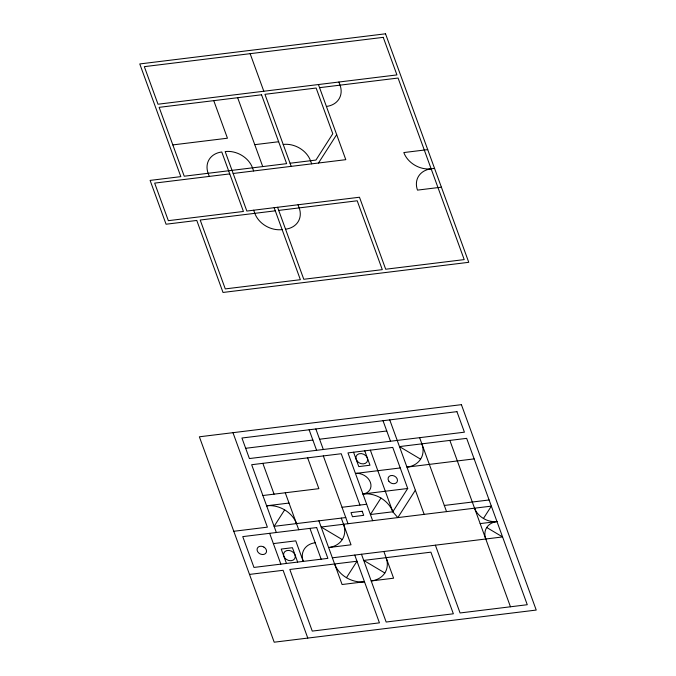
<?xml version="1.0" encoding="UTF-8"?>
<svg xmlns="http://www.w3.org/2000/svg" width="676" height="676" viewBox="0 0 676 676"><rect width="100%" height="100%" fill="white"/><g stroke="black" fill="none" stroke-linecap="round" stroke-linejoin="round"><path stroke-width="1.01" d="M318.489 163.017L336.673 134.625M284.647 509.873L274.101 526.342L345.774 517.546M380.951 498.06L370.406 514.529L392.798 511.783L407.712 488.495L392.748 447.411L347.963 452.903L372.653 520.689M346.458 577.701L357.004 561.232L289.818 569.471L312.261 631.097L379.447 622.85L354.756 555.072M415.36 490.218L397.826 517.605L392.798 511.783A24.615 19.528 27.6 0 0 362.928 493.987A12.303 9.76 27.6 0 0 370.38 482.343A12.303 9.76 27.6 0 0 355.441 473.445L400.234 467.953M483.441 518.484L491.351 506.13L321.142 527.01L342.267 539.592M319.571 87.669L398.071 78.044L464.209 259.601L385.7 269.234L359.48 197.231L246.841 211.047L225.176 151.568A22.502 17.855 27.6 0 1 252.503 167.842L253.644 170.969M172.836 144.909L227.449 138.208L213.76 100.648M254.759 144.672L278.647 141.74M290.046 163.237L315.937 160.06L332.786 133.747L316.131 88.032L264.941 94.31L291.187 166.364M229.747 173.901L154.66 183.111L168.341 220.672L243.428 211.461L221.77 151.99A22.502 17.855 27.6 0 0 208.132 173.284L209.273 176.411M233.161 173.478L345.791 159.671L318.43 84.542M427.714 149.624L403.817 152.556A22.502 17.855 27.6 0 0 431.136 168.823L434.55 168.4M441.394 187.184L417.498 190.117A22.502 17.855 27.6 0 1 431.136 168.823M275.293 210.827L200.197 220.038L225.285 288.905L300.372 279.695L274.152 207.701M278.706 210.413L357.207 200.78L382.295 269.648L303.786 279.272L277.566 207.279M245.675 448.289L312.861 440.042M319.579 439.223L386.765 430.984M474.138 458.886L406.952 467.133A24.615 19.528 27.6 0 0 421.866 443.845M262.88 495.525L318.869 488.663L307.648 457.855M289.015 503.054L266.623 505.8A24.615 19.528 27.6 0 1 296.502 523.596M362.928 493.987L407.712 488.495M342.031 507.279L366.662 504.254M233.786 531.285L267.383 527.162L232.966 432.674M444.309 505.462L489.103 499.97M273.366 543.597L295.767 540.851L303.245 561.384A19.689 15.624 27.6 0 1 315.177 542.76M480.163 523.596L496.961 521.534A18.455 14.644 27.6 0 0 485.774 539M332.364 557.818L502.572 536.938L486.728 527.508M249.503 574.414L283.1 570.299L307.791 638.076M420.599 459.173L399.474 446.591L466.66 438.352L527.263 604.724L460.077 612.963L435.386 545.186M384.847 572.995L363.722 560.412L430.908 552.165L453.359 613.791L386.165 622.03L361.474 554.244M338.904 82.033L340.045 85.159A22.502 17.855 27.6 0 1 326.407 106.453M449.861 440.406L510.464 606.786M419.619 437.685L446.557 511.622M311.661 163.854L310.521 160.727A22.502 17.855 27.6 0 0 283.202 144.453M389.739 419.889L424.165 514.368M250.137 53.674L263.817 91.235M383.022 420.709L390.508 441.251M298.04 204.769L299.181 207.895A22.502 17.855 27.6 0 1 285.542 229.189M370.355 450.157L392.798 511.783M237.656 97.716L262.736 166.583M364.753 450.85L369.992 465.223L358.795 466.601L353.556 452.219M383.875 551.498L393.601 578.2L371.2 580.946A24.615 19.528 27.6 0 0 386.114 557.666M253.669 210.211L254.81 213.337A22.502 17.855 27.6 0 0 282.129 229.612M359.945 505.082L341.236 453.731L251.658 464.716L276.349 532.502M315.836 428.956L323.322 449.489M323.322 455.928L348.013 523.714M309.118 429.775L316.596 450.317M341.287 518.095L351.021 544.797L328.62 547.552A24.615 19.528 27.6 0 0 343.535 524.263M318.895 520.841L342.09 584.52L364.482 581.774A24.615 19.528 27.6 0 1 334.603 563.978M309.938 528.378L321.168 559.187M285.272 492.779L298.741 529.756M262.854 463.347L274.076 494.156M297.651 562.077L292.412 547.695L281.216 549.073L286.455 563.446M269.631 533.322L280.853 564.139M496.961 521.534A18.455 14.644 27.6 0 1 474.552 508.191M385.523 33.8L139.771 63.941L180.822 176.63L150.106 180.399L166.068 224.221L196.784 220.452L223.012 292.454L468.764 262.313L385.523 33.8M383.25 37.349L144.326 66.654L158.007 104.214L396.93 74.909L383.25 37.349M261.544 94.784L159.147 107.349L184.235 176.216L286.632 163.651L261.544 94.784M461.404 404.662L199.369 436.797L274.194 642.2L536.229 610.065L461.404 404.662M456.934 411.65L241.932 438.014L249.41 458.556L464.412 432.184L456.934 411.65M362.192 511.242L350.996 512.619L352.492 516.726L363.688 515.349L362.192 511.242M316.664 527.559L242.752 536.617L253.973 567.434L327.885 558.368L316.664 527.559M263.91 547.087L262.744 546.546A4.926 3.904 27.6 0 0 257.336 548.312A4.926 3.904 27.6 0 0 259.694 553.669L260.86 554.21A4.926 3.904 27.6 0 0 266.268 552.444A4.926 3.904 27.6 0 0 263.91 547.087M356.852 460.719A6.152 4.884 27.6 0 0 367.06 461.869A6.152 4.884 27.6 0 0 361.415 453.588A6.152 4.884 27.6 0 0 356.852 460.719M388.835 481.194A4.926 3.904 27.6 0 0 396.998 482.115A4.926 3.904 27.6 0 0 392.494 475.49A4.926 3.904 27.6 0 0 388.835 481.194M284.503 557.565A6.152 4.884 27.6 0 0 294.711 558.714A6.152 4.884 27.6 0 0 289.075 550.433A6.152 4.884 27.6 0 0 284.503 557.565"/></g></svg>
